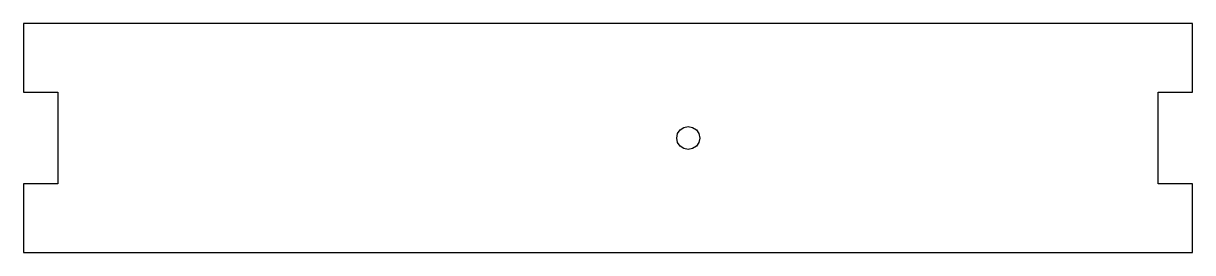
# Model space of a CAD drawing. Extents: x 0 to 102, y 0 to 20.
import ezdxf

# ---------------------------------------------------------------- set-up
doc = ezdxf.new("R2010")
doc.units = 0
doc.layers.add('Layer_1', color=7, linetype='CONTINUOUS')

msp = doc.modelspace()

# ---------------------------------------------------------------- linework, layer by layer
at = {"layer": 'Layer_1', "color": 7}
for points in [[(0.100252, 20.09975), (0.100252, 14.100116), (3.100069, 14.100116), (3.100069, 6.100087), (0.100252, 6.100087), (0.100252, 0.099936), (102.10023, 0.099936), (102.10023, 6.100087), (99.099898, 6.100087), (99.099898, 14.100116), (102.10023, 14.100116), (102.10023, 20.09975), (99.099898, 20.09975), (3.100069, 20.09975), (0.100252, 20.09975)], [(58.099814, 11.099782), (58.482738, 11.023817), (58.807265, 10.807293), (59.023789, 10.482765), (59.099754, 10.099843), (59.023789, 9.717437), (58.807265, 9.392909), (58.482738, 9.175868), (58.099814, 9.099904), (57.717409, 9.175868), (57.392882, 9.392909), (57.176357, 9.717437), (57.099877, 10.099843), (57.176357, 10.482765), (57.392882, 10.807293), (57.717409, 11.023817), (58.099814, 11.099782)]]:
    msp.add_lwpolyline(points, close=True, dxfattribs=at)

doc.saveas('drawing.dxf')
